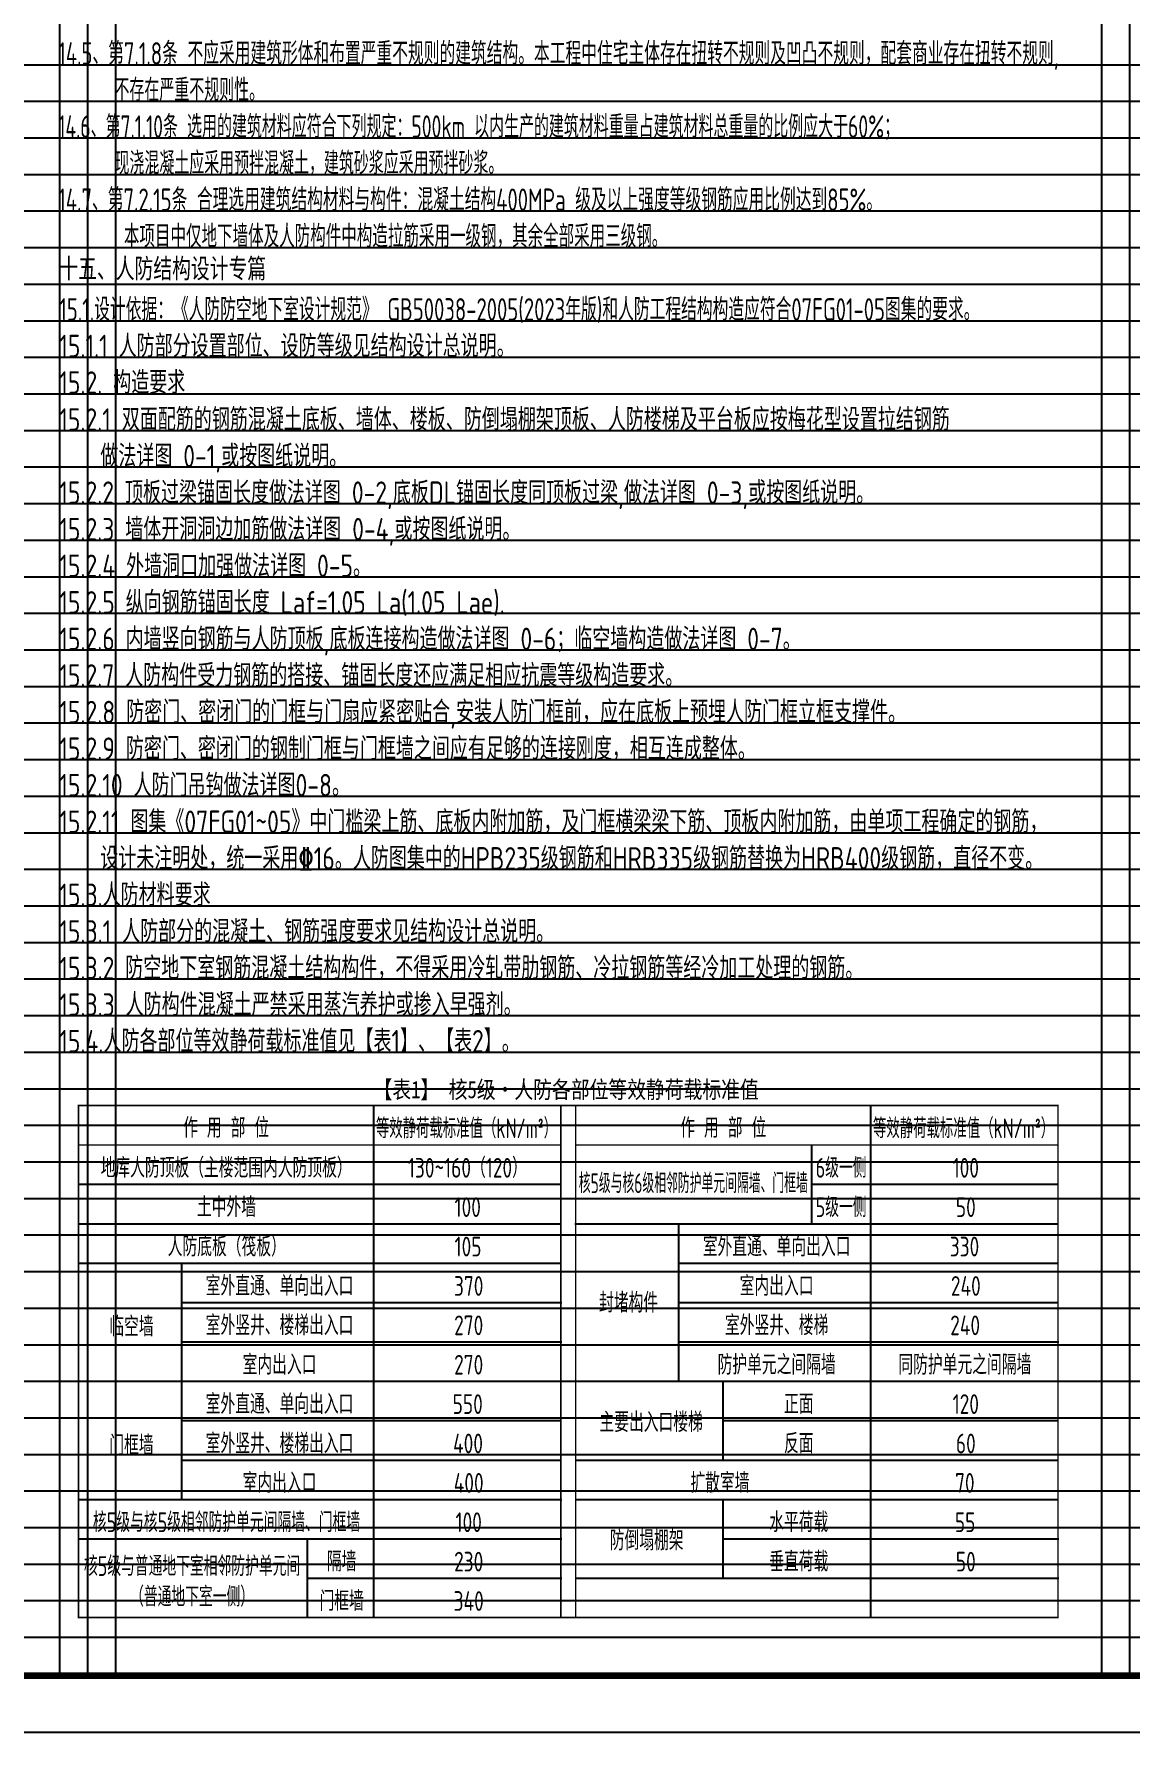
# Model space of a CAD drawing. Extents: x 698102 to 803227, y -138366 to 57555.
# Drawn here: x 738180 to 757666, y -70176 to -39994 of the extents above; entities that cross this region are included whole.
import ezdxf
from ezdxf.enums import TextEntityAlignment as Align

# ---------------------------------------------------------------- set-up
doc = ezdxf.new("R2010")
doc.units = 0
doc.header["$LTSCALE"] = 500
doc.layers.get('Defpoints').update_dxf_attribs({"color": 1, "linetype": 'CONTINUOUS'})
doc.layers.add('_TSZ_PLOT_MARK', color=1, linetype='CONTINUOUS', plot=False)
doc.layers.add('S-MODIFY-云线', color=3, linetype='CONTINUOUS', plot=False)
for name, color, linetype in [('A-ANNO-TITLE', 4, 'CONTINUOUS'), ('SM3', 4, 'CONTINUOUS'), ('TEXT', 7, 'CONTINUOUS'), ('TEXT12', 6, 'CONTINUOUS'), ('TEXT13', 103, 'CONTINUOUS'), ('THICK', 6, 'CONTINUOUS'), ('编号', 4, 'CONTINUOUS')]:
    doc.layers.add(name, color=color, linetype=linetype)
doc.styles.add('-黑体', font='simhei.ttf', dxfattribs={"width": 0.8})
doc.styles.add('TSSD_Norm', font='tssdeng.shx', dxfattribs={"width": 0.8, "bigfont": 'hztxt.shx'})
doc.styles.add('TSSD_Rein', font='tssdeng.shx', dxfattribs={"width": 0.7, "bigfont": 'hztxt.shx'})
doc.styles.add('黑体', font='simhei.ttf')

msp = doc.modelspace()

# ---------------------------------------------------------------- linework, layer by layer
at = {"layer": '_TSZ_PLOT_MARK'}
msp.add_lwpolyline([(698101.92, -70175.96), (782201.92, -70175.96), (782201.92, -10775.96), (698101.92, -10775.96)], close=True, dxfattribs=at)
msp.add_lwpolyline([(698101.92, -70175.96), (782201.92, -70175.96), (782201.92, -10775.96), (698101.92, -10775.96)], close=True, dxfattribs=at)
at = {"layer": 'A-ANNO-TITLE'}
msp.add_lwpolyline([(698101.92, -70175.96), (782201.92, -70175.96), (782201.92, -10775.96), (698101.92, -10775.96)], close=True, dxfattribs=at)
at = {"layer": 'A-ANNO-TITLE', "const_width": 120}
msp.add_lwpolyline([(700601.92, -69175.96), (781201.92, -69175.96), (781201.92, -11775.96), (700601.92, -11775.96)], close=True, dxfattribs=at)
at = {"layer": 'Defpoints'}
for p, q in [((738631.93, -11775.96), (738631.93, -69175.96)), ((739131.93, -11775.96), (739131.93, -69175.96)), ((739631.93, -11775.96), (739631.93, -69175.99)), ((757156.93, -11775.96), (757156.93, -69175.96)), ((757656.93, -11775.96), (757656.93, -69175.96))]:
    msp.add_line(p, q, dxfattribs=at)
at = {"layer": 'S-MODIFY-云线', "color": 9}
for p, q in [((700601.92, -40540.84), (774751.92, -40540.84)), ((700601.92, -41190.84), (774751.92, -41190.84)), ((700601.92, -41840.84), (774751.92, -41840.84)), ((700601.92, -42490.84), (774751.92, -42490.84)), ((700601.92, -43140.84), (774751.92, -43140.84)), ((700601.92, -43790.84), (774751.92, -43790.84)), ((700601.92, -44440.84), (774751.92, -44440.84)), ((700601.92, -45090.84), (774751.92, -45090.84)), ((700601.92, -45740.84), (774751.92, -45740.84)), ((700601.92, -46390.84), (774751.92, -46390.84)), ((700601.92, -47040.84), (774751.92, -47040.84)), ((700601.92, -47690.84), (774751.92, -47690.84)), ((700601.92, -48340.84), (774751.92, -48340.84)), ((700601.92, -48990.84), (774751.92, -48990.84)), ((700601.92, -49640.84), (774751.92, -49640.84)), ((700601.92, -50290.84), (774751.92, -50290.84)), ((700601.92, -50940.84), (774751.92, -50940.84)), ((700601.92, -51590.84), (774751.92, -51590.84)), ((700601.92, -52240.84), (774751.92, -52240.84)), ((700601.92, -52890.84), (774751.92, -52890.84)), ((700601.92, -53540.84), (774751.92, -53540.84)), ((700601.92, -54190.84), (774751.92, -54190.84)), ((700601.92, -54840.84), (774751.92, -54840.84)), ((700601.92, -55490.84), (774751.92, -55490.84)), ((700601.92, -56140.84), (774751.92, -56140.84)), ((700601.92, -56790.84), (774751.92, -56790.84)), ((700601.92, -57440.84), (774751.92, -57440.84)), ((700601.92, -58090.84), (774751.92, -58090.84)), ((700601.92, -58740.84), (774751.92, -58740.84)), ((700601.92, -59390.84), (774751.92, -59390.84)), ((700601.92, -60040.84), (774751.92, -60040.84)), ((700601.92, -60690.84), (774751.92, -60690.84)), ((700601.92, -61340.84), (774751.92, -61340.84)), ((700601.92, -61990.84), (774751.92, -61990.84)), ((700601.92, -62640.84), (774751.92, -62640.84)), ((700601.92, -63290.84), (774751.92, -63290.84)), ((700601.92, -63940.84), (774751.92, -63940.84)), ((700601.92, -64590.84), (774751.92, -64590.84)), ((700601.92, -65240.84), (774751.92, -65240.84)), ((700601.92, -65890.84), (774751.92, -65890.84)), ((700601.92, -66540.84), (774751.92, -66540.84)), ((700601.92, -67190.84), (774751.92, -67190.84)), ((700601.92, -67840.84), (774751.92, -67840.84)), ((700601.92, -68490.84), (774751.92, -68490.84))]:
    msp.add_line(p, q, dxfattribs=at)
at = {"layer": '编号', "ltscale": 100}
for p, q in [((744222.45, -68140.84), (744222.45, -59040.84)), ((753059.95, -68140.84), (753059.95, -59040.84)), ((752009.95, -61140.84), (752009.95, -59740.84)), ((738960.87, -60440.84), (747547.45, -60440.84)), ((752009.95, -60440.84), (756384.95, -60440.84)), ((738966.66, -61140.84), (747553.24, -61140.84)), ((747798.37, -61140.84), (756384.95, -61140.84)), ((749647.45, -63940.84), (749647.45, -61140.84)), ((738972.45, -61840.84), (747559.03, -61840.84)), ((740809.95, -66040.84), (740809.95, -61840.84)), ((749647.45, -61840.84), (756390.74, -61840.84)), ((740809.95, -62540.84), (747564.82, -62540.84)), ((749647.45, -62540.84), (756396.53, -62540.84)), ((740809.95, -63240.84), (747564.82, -63240.84)), ((749647.45, -63240.84), (756402.32, -63240.84)), ((738960.87, -63940.84), (747547.45, -63940.84)), ((747815.74, -63940.84), (756402.32, -63940.84)), ((750434.95, -65340.84), (750434.95, -63940.84)), ((740809.95, -64640.84), (747553.24, -64640.84)), ((750434.95, -64640.84), (756384.95, -64640.84)), ((740809.95, -65340.84), (747559.03, -65340.84)), ((747804.16, -65340.84), (756390.74, -65340.84)), ((738978.24, -66040.84), (747564.82, -66040.84)), ((747809.95, -66040.84), (756396.53, -66040.84)), ((750434.95, -67440.84), (750434.95, -66040.84)), ((738978.24, -66740.84), (747564.82, -66740.84)), ((743041.2, -68140.84), (743041.2, -66740.84)), ((750434.95, -66740.84), (756402.32, -66740.84)), ((743041.2, -67440.84), (747564.82, -67440.84)), ((747815.74, -67440.84), (756402.32, -67440.84))]:
    msp.add_line(p, q, dxfattribs=at)
at = {"layer": '编号', "ltscale": 100, "const_width": 26.25}
for points in [[(738972.45, -59040.84), (747547.45, -59040.84), (747547.45, -68140.84), (738972.45, -68140.84)], [(738972.45, -59040.84), (756384.95, -59040.84), (756384.95, -68140.84), (738972.45, -68140.84)], [(747809.95, -59040.84), (756384.95, -59040.84), (756384.95, -68140.84), (747809.95, -68140.84)]]:
    msp.add_lwpolyline(points, close=True, dxfattribs=at)
for points in [[(738960.87, -59740.84), (747535.87, -59740.84)], [(747798.37, -59740.84), (756373.37, -59740.84)]]:
    msp.add_lwpolyline(points, dxfattribs=at)

# ---------------------------------------------------------------- texts
at = {"layer": 'SM3', "style": '-黑体', "width": 0.8}
msp.add_text('【表1】 核5级·人防各部位等效静荷载标准值', height=306.25, dxfattribs=at).set_placement((747641.62, -58909.59), align=Align.CENTER)
at = {"layer": 'TEXT', "color": 3}
for s, style, width, p in [('14.5、第7.1.8条 不应采用建筑形体和布置严重不规则的建筑结构。本工程中住宅主体存在扭转不规则及凹凸不规则，配套商业存在扭转不规则,', 'TSSD_Rein', 0.7, (738612.29, -40540.84)), ('不存在严重不规则性。', 'TSSD_Rein', 0.664756, (739612.29, -41190.84)), ('15.1.设计依据：《人防防空地下室设计规范》 GB50038-2005(2023年版)和人防工程结构构造应符合07FG01-05图集的要求。', 'TSSD_Norm', 0.7, (738631.93, -45090.84))]:
    msp.add_text(s, height=400, dxfattribs=dict(at, style=style, width=width)).set_placement(p)
at = {"layer": 'TEXT'}
for s, style, width, p in [('14.6、第7.1.10条 选用的建筑材料应符合下列规定：500km 以内生产的建筑材料重量占建筑材料总重量的比例应大于60%%%；', 'TSSD_Rein', 0.664756, (738612.29, -41840.84)), ('现浇混凝土应采用预拌混凝土，建筑砂浆应采用预拌砂浆。', 'TSSD_Rein', 0.664756, (739612.29, -42490.84)), ('14.7、第7.2.15条 合理选用建筑结构材料与构件：混凝土结构400MPa 级及以上强度等级钢筋应用比例达到85%%%。', 'TSSD_Rein', 0.7, (738612.29, -43140.84)), ('15.1.1 人防部分设置部位、设防等级见结构设计总说明。', 'TSSD_Norm', 0.8, (738631.93, -45740.84)), ('15.2.1 双面配筋的钢筋混凝土底板、墙体、楼板、防倒塌棚架顶板、人防楼梯及平台板应按梅花型设置拉结钢筋', 'TSSD_Norm', 0.8, (738631.93, -47047.33)), ('做法详图 0-1,或按图纸说明。', 'TSSD_Norm', 0.8, (739360.51, -47697.33)), ('15.2.3 墙体开洞洞边加筋做法详图 0-4,或按图纸说明。', 'TSSD_Norm', 0.8, (738631.93, -48997.33)), ('15.2.4 外墙洞口加强做法详图 0-5。', 'TSSD_Norm', 0.8, (738631.93, -49647.33)), ('15.2.5 纵向钢筋锚固长度 Laf=1.05 La(1.05 Lae).', 'TSSD_Norm', 0.8, (738631.93, -50297.33)), ('15.2.6 内墙竖向钢筋与人防顶板,底板连接构造做法详图 0-6；临空墙构造做法详图 0-7。', 'TSSD_Norm', 0.8, (738631.93, -50947.33)), ('15.2.7 人防构件受力钢筋的搭接、锚固长度还应满足相应抗震等级构造要求。', 'TSSD_Norm', 0.8, (738631.93, -51597.33)), ('15.2.8 防密门、密闭门的门框与门扇应紧密贴合,安装人防门框前，应在底板上预埋人防门框立框支撑件。', 'TSSD_Norm', 0.8, (738631.93, -52247.33)), ('15.2.9 防密门、密闭门的钢制门框与门框墙之间应有足够的连接刚度，相互连成整体。', 'TSSD_Norm', 0.8, (738631.93, -52897.33)), ('15.2.10 人防门吊钩做法详图0-8。', 'TSSD_Norm', 0.8, (738631.93, -53547.33)), ('15.2.11 图集《07FG01~05》中门槛梁上筋、底板内附加筋，及门框横梁梁下筋、顶板内附加筋，由单项工程确定的钢筋，', 'TSSD_Norm', 0.8, (738631.93, -54197.33)), ('设计未注明处，统一采用%%13216。人防图集中的HPB235级钢筋和HRB335级钢筋替换为HRB400级钢筋，直径不变。', 'TSSD_Norm', 0.8, (739360.51, -54847.33)), ('15.3.人防材料要求', 'TSSD_Norm', 0.8, (738631.93, -55497.33)), ('15.3.1 人防部分的混凝土、钢筋强度要求见结构设计总说明。', 'TSSD_Norm', 0.8, (738631.93, -56147.33)), ('15.3.2 防空地下室钢筋混凝土结构构件，不得采用冷轧带肋钢筋、冷拉钢筋等经冷加工处理的钢筋。', 'TSSD_Norm', 0.8, (738631.93, -56797.33)), ('15.3.3 人防构件混凝土严禁采用蒸汽养护或掺入早强剂。', 'TSSD_Norm', 0.8, (738631.93, -57447.33)), ('15.4.人防各部位等效静荷载标准值见【表1】、【表2】。', 'TSSD_Norm', 0.8, (738631.93, -58097.33))]:
    msp.add_text(s, height=400, dxfattribs=dict(at, style=style, width=width)).set_placement(p)
at = {"layer": 'TEXT', "ltscale": 99}
for s, style, width, p in [(' 本项目中仅地下墙体及人防构件中构造拉筋采用一级钢，其余全部采用三级钢。', 'TSSD_Rein', 0.69, (739612.29, -43790.84)), ('15.2. 构造要求', 'TSSD_Norm', 0.8, (738631.93, -46390.84)), ('15.2.2 顶板过梁锚固长度做法详图 0-2,底板DL锚固长度同顶板过梁,做法详图 0-3,或按图纸说明。', 'TSSD_Norm', 0.8, (738631.93, -48347.33))]:
    msp.add_text(s, height=400, dxfattribs=dict(at, style=style, width=width)).set_placement(p)
at = {"layer": 'TEXT12', "style": 'TSSD_Rein'}
for s, width, p in [('地库人防顶板（主楼范围内人防顶板）', 0.75, (741596.87, -60322.37)), ('130~160（120）', 0.75, (745885.81, -60322.37)), ('6级一侧', 0.7, (752529.56, -60322.37)), ('100', 0.75, (754746.47, -60322.37)), ('核5级与核6级相邻防护单元间隔墙、门框墙', 0.6, (749902.04, -60597.77)), ('土中外墙', 0.75, (741602.66, -61022.37)), ('5级一侧', 0.7, (752529.56, -61022.37)), ('100', 0.75, (745891.6, -61022.37)), ('50', 0.75, (754746.47, -61022.37)), ('人防底板（筏板）', 0.75, (741608.45, -61722.37)), ('105', 0.75, (745897.39, -61722.37)), ('室外直通、单向出入口', 0.75, (751383.57, -61722.37)), ('330', 0.75, (754723.31, -61722.37)), ('室外直通、单向出入口', 0.75, (742546.07, -62422.37)), ('370', 0.75, (745908.97, -62422.37)), ('室内出入口', 0.75, (751383.57, -62422.37)), ('240', 0.75, (754746.47, -62422.37)), ('封堵构件', 0.75, (748751.19, -62719.7)), ('临空墙', 0.75, (739913.69, -63144.25)), ('室外竖井、楼梯出入口', 0.75, (742546.07, -63122.37)), ('270', 0.75, (745908.97, -63122.37)), ('室外竖井、楼梯', 0.75, (751383.57, -63122.37)), ('240', 0.75, (754734.89, -63122.37)), ('室内出入口', 0.75, (742546.07, -63822.37)), ('270', 0.75, (745908.97, -63822.37)), ('防护单元之间隔墙', 0.75, (751383.57, -63822.37)), ('同防护单元之间隔墙', 0.75, (754729.1, -63822.37)), ('室外直通、单向出入口', 0.75, (742546.07, -64522.37)), ('550', 0.75, (745891.6, -64522.37)), ('正面', 0.75, (751777.32, -64522.37)), ('120', 0.75, (754746.47, -64522.37)), ('主要出入口楼梯', 0.75, (749152.32, -64845.46)), ('门框墙', 0.75, (739913.69, -65253.13)), ('室外竖井、楼梯出入口', 0.75, (742546.07, -65222.37)), ('400', 0.75, (745897.39, -65222.37)), ('反面', 0.75, (751777.32, -65222.37)), ('60', 0.75, (754746.47, -65222.37)), ('室内出入口', 0.75, (742546.07, -65922.37)), ('400', 0.75, (745908.97, -65922.37)), ('扩散室墙', 0.75, (750376.22, -65922.37)), ('70', 0.75, (754729.1, -65922.37)), ('核5级与核5级相邻防护单元间隔墙、门框墙', 0.7, (741604.22, -66622.37)), ('100', 0.75, (745908.97, -66622.37)), ('水平荷载', 0.75, (751777.32, -66622.37)), ('55', 0.75, (754734.89, -66622.37)), ('防倒塌棚架 ', 0.75, (749152.32, -66945.46)), ('隔墙', 0.75, (743650.58, -67322.37)), ('230', 0.75, (745908.97, -67322.37)), ('垂直荷载', 0.75, (751777.32, -67322.37)), ('50', 0.75, (754746.47, -67322.37)), ('核5级与普通地下室相邻防护单元间', 0.7, (740991.63, -67401.64)), ('（普通地下室一侧）', 0.7, (740991.63, -67944.78)), ('门框墙', 0.75, (743650.58, -68022.37)), ('340', 0.75, (745908.97, -68022.37))]:
    msp.add_text(s, height=350, dxfattribs=dict(at, width=width)).set_placement(p, align=Align.CENTER)
at = {"layer": 'TEXT13', "style": 'TSSD_Rein'}
for s, width, p in [('作 用 部 位', 0.75, (741596.87, -59612.21)), ('等效静荷载标准值（kN/m%%1402%%141）', 0.68, (745870.22, -59620.81)), ('作 用 部 位', 0.75, (750434.37, -59612.21)), ('等效静荷载标准值（kN/m%%1402%%141）', 0.68, (754707.72, -59620.81))]:
    msp.add_text(s, height=350, dxfattribs=dict(at, width=width)).set_placement(p, align=Align.CENTER)
at = {"layer": 'THICK', "style": '黑体', "width": 0.7}
msp.add_text('十五、人防结构设计专篇', height=350, dxfattribs=at).set_placement((738631.93, -44440.84), align=Align.BOTTOM_LEFT)

doc.saveas('drawing.dxf')
